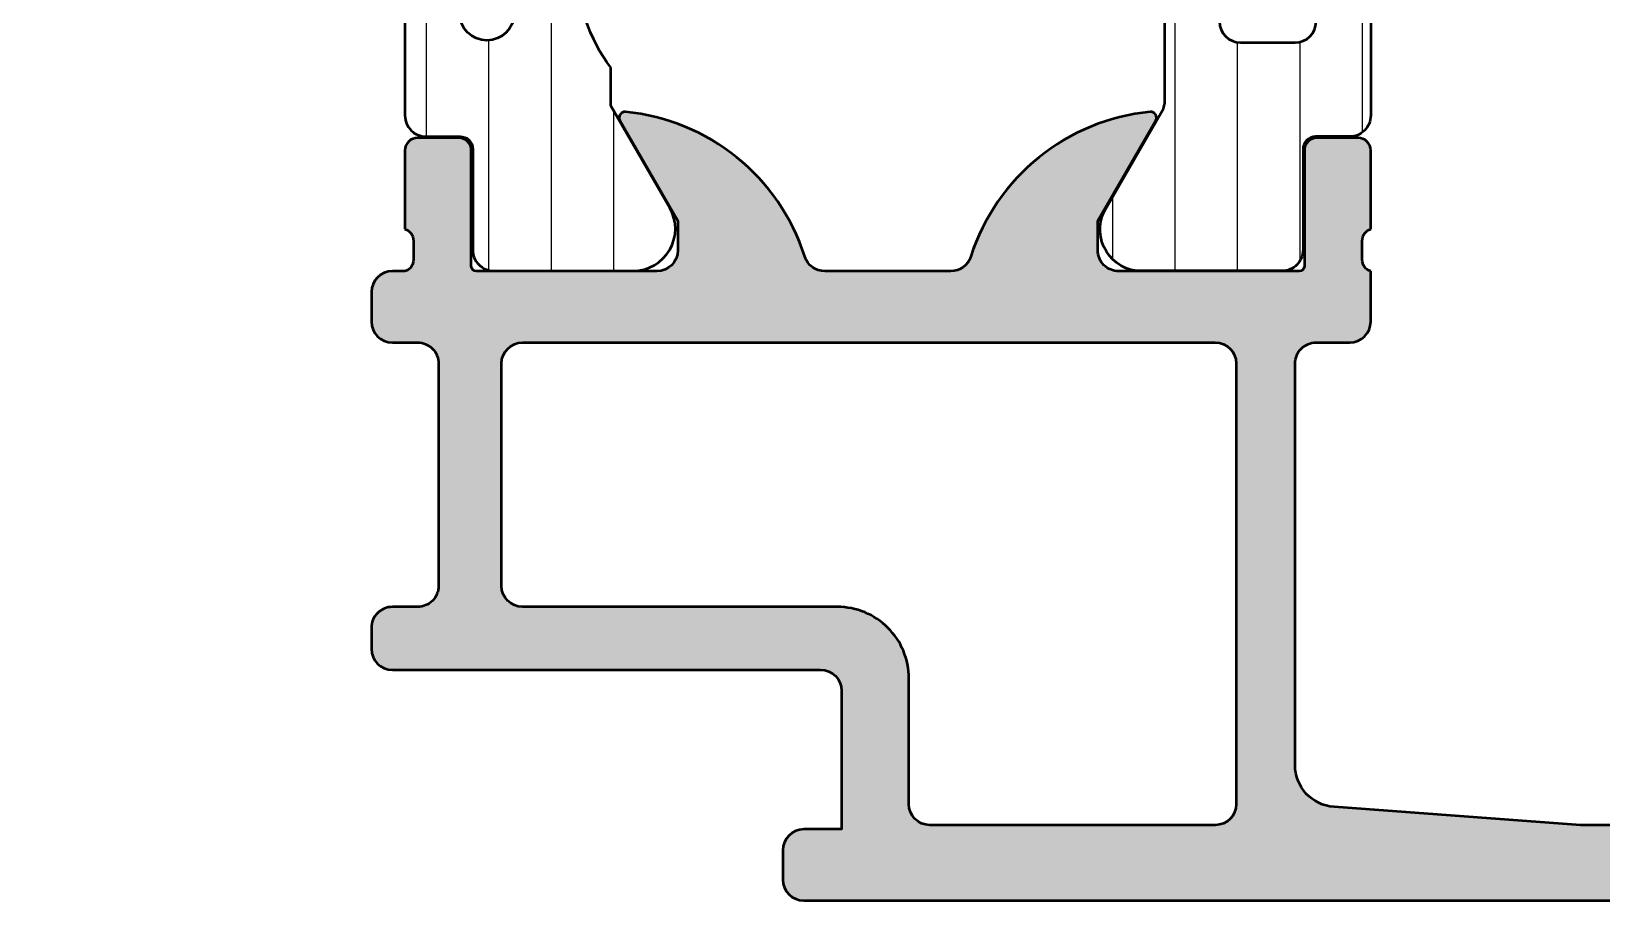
# Model space of a CAD drawing. Extents: x -15 to 48, y 0 to 85.
# Drawn here: x -10.9 to 26.5, y 0 to 20.72 of the extents above; entities that cross this region are included whole.
import ezdxf

# ---------------------------------------------------------------- set-up
doc = ezdxf.new("R2010")
doc.units = 0
for name, color, linetype, lineweight in [('0S-Alu contour', 7, 'Continuous', 50), ('0S-Alu hatch', 252, 'Continuous', 25), ('0S-Plastic contour', 254, 'Continuous', 50), ('0S-Plastic hatch', 253, 'Continuous', 25)]:
    doc.layers.add(name, color=color, linetype=linetype, lineweight=lineweight)
pattern_1 = [(90, (0, 0), (-1.4859, 0), [])]

# ---------------------------------------------------------------- blocks, each defined once
blk = doc.blocks.new('345330__E24FD26E_8990_42D9_B0B6_DCE281E644BD_')
at = {"layer": '0S-Alu hatch'}
h = blk.add_hatch(color=256, dxfattribs=at)
edge = h.paths.add_edge_path()
edge.add_arc((-2.299999997731227, 13.79995432462669), 0.4999999999999787, 180, 269.9999999999992)
edge.add_line((-2.299999997731234, 13.29995432462671), (-1.699999997731225, 13.29995432462671))
edge.add_ellipse((-1.699999997731224, 12.79995432462672), major_axis=(-0.4999999999999841, 0), ratio=1, start_angle=180, end_angle=270.0000000000001, ccw=False)
edge.add_line((-1.199999997731239, 12.79995432462672), (-1.199999997731211, 7.499954324626713))
edge.add_ellipse((-1.69999999773124, 7.499954324626727), major_axis=(-0.5000000000000289, 0), ratio=1, start_angle=89.99999999999687, end_angle=180, ccw=False)
edge.add_line((-1.699999997731268, 6.999954324626699), (-2.299999997731234, 6.999954324626699))
edge.add_arc((-2.299999997731248, 6.499954324626713), 0.4999999999999858, 89.99999999999837, 180)
edge.add_line((-2.799999997731234, 6.499954324626713), (-2.799999997731219, 5.999954324626699))
edge.add_arc((-2.299999997731219, 5.999954324626699), 0.5, 180, 270)
edge.add_line((-2.299999997731219, 5.499954324626699), (7.900000002268782, 5.499954324626699))
edge.add_ellipse((7.900000002268781, 4.999954324626698), major_axis=(-0.5000000000000009, 0), ratio=1, start_angle=180, end_angle=269.9999999999999, ccw=False)
edge.add_line((8.400000002268783, 4.999954324626699), (8.400000002268769, 1.699954324626716))
edge.add_line((8.400000002268769, 1.699954324626716), (7.500000002268762, 1.699954324626688))
edge.add_arc((7.500000002268762, 1.199954324626702), 0.4999999999999858, 90, 180)
edge.add_line((7.000000002268777, 1.199954324626702), (7.000000002268777, 0.4999543246266996))
edge.add_arc((7.500000002268784, 0.4999543246267067), 0.5000000000000071, 180, 269.9999999999992)
edge.add_line((7.500000002268777, -4.56753733005e-05), (47.50000000226878, -4.56753733005e-05))
edge.add_arc((47.50000000226878, 0.4999543246267013), 0.5000000000000018, 270, 360)
edge.add_line((48.00000000226877, 0.4999543246267013), (48.00000000226877, 4.499954324626699))
edge.add_arc((47.50000000226878, 4.499954324626701), 0.4999999999999983, 0, 90)
edge.add_line((47.50000000226878, 4.999954324626699), (46.20000000226877, 4.999954324626699))
edge.add_arc((46.20000000226878, 4.499954324626703), 0.4999999999999965, 90.00000000000081, 180)
edge.add_line((45.70000000226878, 4.499954324626703), (45.70000000226878, 3.999954324626699))
edge.add_line((45.70000000226878, 3.999954324626699), (46.70000000226878, 3.999954324626699))
edge.add_line((46.70000000226878, 3.999954324626699), (46.70000000226878, 2.599954324626708))
edge.add_ellipse((45.70000000226877, 2.599954324626715), major_axis=(-1.000000000000007, 0), ratio=1, start_angle=90.0000000000008, end_angle=180, ccw=False)
edge.add_line((45.70000000226879, 1.599954324626708), (41.70000000226878, 1.599954324626708))
edge.add_ellipse((41.70000000226877, 2.599954324626701), major_axis=(-0.9999999999999932, 0), ratio=1, start_angle=0, end_angle=90.0000000000004, ccw=False)
edge.add_line((40.70000000226878, 2.599954324626699), (40.70000000226878, 3.999954324626699))
edge.add_line((40.70000000226878, 3.999954324626699), (41.70000000226878, 3.999954324626699))
edge.add_line((41.70000000226878, 3.999954324626699), (41.70000000226878, 4.499954324626699))
edge.add_arc((41.20000000226879, 4.499954324626692), 0.4999999999999929, 0, 90.00000000000081)
edge.add_line((41.20000000226878, 4.999954324626685), (38.40000000226878, 4.999954324626713))
edge.add_arc((38.4000000022688, 4.499954324626699), 0.5000000000000142, 90.0000000000016, 180)
edge.add_line((37.90000000226878, 4.499954324626699), (37.90000000226878, 4.299954324626696))
edge.add_arc((38.40000000226878, 4.299954324626696), 0.5, 180, 270)
edge.add_line((38.40000000226878, 3.799954324626696), (38.90000000226878, 3.799954324626696))
edge.add_ellipse((38.90000000226879, 3.299954324626702), major_axis=(-0.4999999999999947, 0), ratio=1, start_angle=180, end_angle=270.0000000000008, ccw=False)
edge.add_line((39.40000000226878, 3.299954324626696), (39.40000000226878, 2.299954324626696))
edge.add_ellipse((38.90000000226878, 2.299954324626717), major_axis=(-0.5000000000000071, 0), ratio=1, start_angle=90, end_angle=180, ccw=False)
edge.add_line((38.90000000226878, 1.79995432462671), (26.00000000226871, 1.799954324626725))
edge.add_line((26.00000000226871, 1.799954324626725), (20.12666855923272, 2.231816930732279))
edge.add_ellipse((20.20000000226877, 3.229124556022594), major_axis=(-0.9999999999999788, 0), ratio=1, start_angle=0, end_angle=85.7946429982913, ccw=False)
edge.add_line((19.20000000226879, 3.229124556022593), (19.20000000226877, 12.79995432462669))
edge.add_ellipse((19.7000000022688, 12.79995432462668), major_axis=(-0.5000000000000285, 0), ratio=1, start_angle=269.9999999999984, end_angle=360, ccw=False)
edge.add_line((19.70000000226881, 13.29995432462671), (20.5000000022688, 13.29995432462671))
edge.add_arc((20.50000000226879, 13.79995432462671), 0.4999999999999965, 270.0000000000012, 360)
edge.add_line((21.00000000226879, 13.79995432462671), (21.00000000226879, 14.99999999690097))
edge.add_ellipse((21.07883644970614, 15.26752059192881), major_axis=(-0.2788950594911806, 0), ratio=1, start_angle=-1.164589374097602, end_angle=73.5801235805078, ccw=False)
edge.add_line((20.799999, 15.27318899999148), (20.799999, 15.72678299999149))
edge.add_ellipse((21.07886709564317, 15.73244365946855), major_axis=(-0.2789255417371436, 0), ratio=1, start_angle=-73.57540544464308, end_angle=1.1628700728883814, ccw=False)
edge.add_line((20.99999999999999, 15.99998699999149), (21, 17.87999799999999))
edge.add_arc((20.7, 17.879998), 0.3000000000000007, 0, 90)
edge.add_line((20.7, 18.179998), (19.72002568095722, 18.179998))
edge.add_arc((19.72002568095722, 17.87999799999999), 0.3000000000000114, 90.00000000000067, 180)
edge.add_line((19.42002568095721, 17.87999799999999), (19.42002568095722, 15.12))
edge.add_ellipse((19.30002568095722, 15.11999999999999), major_axis=(-0.120000000000001, 0), ratio=1, start_angle=90, end_angle=180, ccw=False)
edge.add_line((19.30002568095721, 14.99999999999999), (15.00000000000001, 15))
edge.add_ellipse((15, 15.5), major_axis=(-0.5, 0), ratio=1, start_angle=0, end_angle=90.00000000000102, ccw=False)
edge.add_line((14.5, 15.5), (14.49999999999999, 16.19999999999999))
edge.add_line((14.49999999999999, 16.19999999999999), (15.88149545762236, 18.59282032302756))
edge.add_arc((15.7618802153517, 18.66188021535171), 0.1381197846482991, 329.999999999999, 455.6225775507923)
edge.add_arc((16.23822324117372, 13.82339113815215), 5.000000000000035, 95.62257755079254, 162.2515836439289)
edge.add_ellipse((10.99999999999992, 15.49999999999997), major_axis=(-0.4999999999999644, 0), ratio=1, start_angle=90.00000000001017, end_angle=162.2515836439397, ccw=False)
edge.add_line((11, 15), (8.000000000000007, 14.99999999999999))
edge.add_ellipse((8.000000000000014, 15.50000000000005), major_axis=(-0.5000000000000587, 0), ratio=1, start_angle=17.748416356069185, end_angle=89.9999999999992, ccw=False)
edge.add_arc((2.761776758826194, 13.82339113815223), 4.99999999999996, 17.7484163560702, 84.37742244920626)
edge.add_arc((3.238119784648304, 18.6618802153517), 0.1381197846483025, 84.37742244920518, 209.9999999999951)
edge.add_line((3.118504542377633, 18.59282032302755), (4.499999999999992, 16.19999999999999))
edge.add_line((4.499999999999992, 16.19999999999999), (4.499999999999992, 15.50000000000002))
edge.add_ellipse((3.99999999999998, 15.50000000000001), major_axis=(-0.5000000000000129, 0), ratio=1, start_angle=90.00000000000148, end_angle=180, ccw=False)
edge.add_line((3.999999999999992, 15), (-0.3000103641063774, 15))
edge.add_ellipse((-0.3000103641063769, 15.12), major_axis=(-0.1200000000000045, 0), ratio=1, start_angle=0, end_angle=89.99999999999977, ccw=False)
edge.add_line((-0.420010364106382, 15.12), (-0.4200103641063464, 17.88003574261858))
edge.add_arc((-0.720010364106372, 17.88003574261856), 0.3000000000000256, 0, 90.00000000000406)
edge.add_line((-0.7200103641063933, 18.18003574261858), (-1.699984683149146, 18.18003574261859))
edge.add_arc((-1.699984683149125, 17.88003574261857), 0.3000000000000185, 90.00000000000406, 180)
edge.add_line((-1.999984683149143, 17.88003574261857), (-1.999984683149165, 16.00002474261007))
edge.add_ellipse((-2.078851778792333, 15.73248140208711), major_axis=(-0.2789255417371664, 0), ratio=1, start_angle=178.8371299271148, end_angle=253.5754054446461, ccw=False)
edge.add_line((-1.799983683149148, 15.72682074261006), (-1.79998368314915, 15.2732267426101))
edge.add_ellipse((-2.078883394668599, 15.26752665095756), major_axis=(-0.2789579540548705, 0), ratio=1, start_angle=106.4261227247843, end_angle=181.1708356793903, ccw=False)
edge.add_line((-1.999999997731236, 14.99995432462671), (-2.299999997731219, 14.99995432462671))
edge.add_arc((-2.299999997731212, 14.4999543246267), 0.5000000000000071, 90.00000000000081, 180)
edge.add_line((-2.799999997731219, 14.4999543246267), (-2.799999997731205, 13.79995432462669))
edge = h.paths.add_edge_path()
edge.add_line((0.3000000022687743, 7.499954324626713), (0.3000000022687601, 12.79995432462669))
edge.add_ellipse((0.8000000022687672, 12.7999543246267), major_axis=(-0.5000000000000071, 0), ratio=1, start_angle=270.0000000000008, end_angle=360, ccw=False)
edge.add_line((0.8000000022687601, 13.29995432462671), (17.30000000226878, 13.29995432462669))
edge.add_ellipse((17.30000000226878, 12.79995432462669), major_axis=(-0.5, 0), ratio=1, start_angle=180, end_angle=270, ccw=False)
edge.add_line((17.80000000226878, 12.79995432462669), (17.80000000226878, 2.299954324626696))
edge.add_ellipse((17.30000000226878, 2.299954324626696), major_axis=(-0.5, 0), ratio=1, start_angle=90, end_angle=180, ccw=False)
edge.add_line((17.30000000226878, 1.799954324626696), (10.50000000226879, 1.799954324626696))
edge.add_ellipse((10.50000000226879, 2.29995432462671), major_axis=(-0.5000000000000142, 0), ratio=1, start_angle=0, end_angle=90, ccw=False)
edge.add_line((10.00000000226878, 2.29995432462671), (10.00000000226879, 5.299954324626702))
edge.add_arc((8.300000002268796, 5.299954324626702), 1.699999999999997, 0, 90.00000000000024)
edge.add_line((8.300000002268789, 6.999954324626699), (0.8000000022687743, 6.999954324626713))
edge.add_ellipse((0.8000000022687743, 7.499954324626713), major_axis=(-0.5, 0), ratio=1, start_angle=0, end_angle=90, ccw=False)
at = {"layer": '0S-Alu contour', "color": 7}
for points in [[(3.118504542377633, 18.59282032302755), (4.499999999999992, 16.19999999999999), (4.499999999999992, 15.50000000000002)], [(14.5, 15.5), (14.49999999999999, 16.19999999999999), (15.88149545762236, 18.59282032302756)], [(-0.7200103641063933, 18.18003574261858), (-1.699984683149146, 18.18003574261859)], [(20.7, 18.179998), (19.72002568095722, 18.179998)], [(-1.999984683149143, 17.88003574261857), (-1.999984683149165, 16.00002474261007)], [(-0.420010364106382, 15.12), (-0.4200103641063464, 17.88003574261858)], [(19.42002568095721, 17.87999799999999), (19.42002568095722, 15.12)], [(20.99999999999999, 15.99998699999149), (21, 17.87999799999999)], [(-1.799983683149148, 15.72682074261006), (-1.79998368314915, 15.2732267426101)], [(20.799999, 15.27318899999148), (20.799999, 15.72678299999149)], [(-1.999999997731236, 14.99995432462671), (-2.299999997731219, 14.99995432462671)], [(3.999999999999992, 15), (-0.3000103641063774, 15)], [(11, 15), (8.000000000000007, 14.99999999999999)], [(19.30002568095721, 14.99999999999999), (15.00000000000001, 15)], [(21.00000000226879, 13.79995432462671), (21.00000000226879, 14.99999999690097)], [(-2.799999997731219, 14.4999543246267), (-2.799999997731205, 13.79995432462669)], [(-2.299999997731234, 13.29995432462671), (-1.699999997731225, 13.29995432462671)], [(0.8000000022687601, 13.29995432462671), (17.30000000226878, 13.29995432462669)], [(19.70000000226881, 13.29995432462671), (20.5000000022688, 13.29995432462671)], [(-1.199999997731239, 12.79995432462672), (-1.199999997731211, 7.499954324626713)], [(0.3000000022687743, 7.499954324626713), (0.3000000022687601, 12.79995432462669)], [(17.80000000226878, 12.79995432462669), (17.80000000226878, 2.299954324626696)], [(19.20000000226879, 3.229124556022593), (19.20000000226877, 12.79995432462669)], [(-1.699999997731268, 6.999954324626699), (-2.299999997731234, 6.999954324626699)], [(8.300000002268789, 6.999954324626699), (0.8000000022687743, 6.999954324626713)], [(-2.799999997731234, 6.499954324626713), (-2.799999997731219, 5.999954324626699)], [(-2.299999997731219, 5.499954324626699), (7.900000002268782, 5.499954324626699)], [(10.00000000226878, 2.29995432462671), (10.00000000226879, 5.299954324626702)], [(8.400000002268783, 4.999954324626699), (8.400000002268769, 1.699954324626716), (7.500000002268762, 1.699954324626688)], [(38.90000000226878, 1.79995432462671), (26.00000000226871, 1.799954324626725), (20.12666855923272, 2.231816930732279)], [(17.30000000226878, 1.799954324626696), (10.50000000226879, 1.799954324626696)], [(7.000000002268777, 1.199954324626702), (7.000000002268777, 0.4999543246266996)], [(7.500000002268777, -4.56753733005e-05), (47.50000000226878, -4.56753733005e-05)]]:
    blk.add_lwpolyline(points, dxfattribs=at)
for centre, radius, start, end in [((3.238119784648304, 18.6618802153517), 0.1381197846483025, 84.37742244920518, 209.9999999999951), ((2.761776758826194, 13.82339113815223), 4.99999999999996, 17.7484163560702, 84.37742244920626), ((16.23822324117372, 13.82339113815215), 5.000000000000035, 95.62257755079254, 162.2515836439289), ((15.7618802153517, 18.66188021535171), 0.1381197846482991, 329.999999999999, 95.62257755079234), ((-1.699984683149125, 17.88003574261857), 0.3000000000000185, 90.00000000000406, 180), ((-0.720010364106372, 17.88003574261856), 0.3000000000000256, 0, 90.00000000000406), ((19.72002568095722, 17.87999799999999), 0.3000000000000114, 90.00000000000067, 180), ((20.7, 17.879998), 0.3000000000000007, 0, 90), ((-2.299999997731212, 14.4999543246267), 0.5000000000000071, 90.00000000000081, 180), ((-2.299999997731227, 13.79995432462669), 0.4999999999999787, 180, 269.9999999999992), ((20.50000000226879, 13.79995432462671), 0.4999999999999965, 270.0000000000012, 0), ((-2.299999997731248, 6.499954324626713), 0.4999999999999858, 89.99999999999837, 180), ((8.300000002268796, 5.299954324626702), 1.699999999999997, 0, 90.00000000000024), ((-2.299999997731219, 5.999954324626699), 0.5, 180, 270), ((7.500000002268762, 1.199954324626702), 0.4999999999999858, 90, 180), ((7.500000002268784, 0.4999543246267067), 0.5000000000000071, 180, 269.9999999999992)]:
    blk.add_arc(centre, radius, start, end, dxfattribs=at)
at = {"layer": '0S-Alu contour', "color": 7, "extrusion": (0, 0, -1)}
for centre, radius, start, end in [((2.078851778792333, 15.73248140208711), 0.2789255417371664, 106.4245945553539, 181.1628700728853), ((-21.07886709564317, 15.73244365946855), 0.2789255417371436, 358.8371299271116, 73.57540544464322), ((-3.99999999999998, 15.50000000000001), 0.5000000000000129, 180, 269.9999999999985), ((-8.000000000000014, 15.50000000000005), 0.5000000000000587, 270.0000000000008, 342.2515836439308), ((-10.99999999999992, 15.49999999999997), 0.4999999999999644, 197.7484163560604, 269.9999999999898), ((-15, 15.5), 0.5, 269.999999999999, 0), ((2.078883394668599, 15.26752665095756), 0.2789579540548705, 178.8291643206097, 253.5738772752157), ((0.3000103641063769, 15.12), 0.1200000000000045, 270.0000000000002, 0), ((-19.30002568095722, 15.11999999999999), 0.120000000000001, 180, 270), ((-21.07883644970614, 15.26752059192881), 0.2788950594911806, 286.4198764194923, 1.16458937409755), ((1.699999997731224, 12.79995432462672), 0.4999999999999841, 89.99999999999991, 180), ((-0.8000000022687672, 12.7999543246267), 0.5000000000000071, 0, 89.9999999999992), ((-17.30000000226878, 12.79995432462669), 0.5, 90, 180), ((-19.7000000022688, 12.79995432462668), 0.5000000000000285, 0, 90.0000000000016), ((1.69999999773124, 7.499954324626727), 0.5000000000000289, 180, 270.0000000000032), ((-0.8000000022687743, 7.499954324626713), 0.5, 270, 0), ((-7.900000002268781, 4.999954324626698), 0.5000000000000009, 90.0000000000001, 180), ((-20.20000000226877, 3.229124556022594), 0.9999999999999788, 274.2053570017087, 0), ((-10.50000000226879, 2.29995432462671), 0.5000000000000142, 270, 0), ((-17.30000000226878, 2.299954324626696), 0.5, 180, 270)]:
    blk.add_arc(centre, radius, start, end, dxfattribs=at)
blk = doc.blocks.new('244381__7B6B26BC_BFB9_4F23_840B_4B19E5A4386F___46E7874B_9D1A_4E1A_9B31_DC83ACA8F3F4_')
at = {"layer": '0S-Plastic hatch'}
h = blk.add_hatch(dxfattribs=at)
h.set_pattern_fill('ANSI31', color=256, scale=0.4680000000000001, angle=45, style=0)
h.set_pattern_definition(pattern_1)
edge = h.paths.add_edge_path()
edge.add_line((21, 48.79000300000003), (21, 18.70752870143619))
edge.add_ellipse((20.5000026789092, 18.70752602252699), major_axis=(-0.4999973210979719, 0), ratio=1, start_angle=89.99969301797302, end_angle=180.000306982385, ccw=False)
edge.add_line((20.5, 18.20752870143619), (19.68966866666667, 18.20752870143619))
edge.add_arc((19.68966866666667, 17.90752870143619), 0.3000000000000043, 90, 180)
edge.add_line((19.38966866666666, 17.90752870143619), (19.39000061706369, 15.50753031849988))
edge.add_ellipse((18.89000463962508, 15.50752767887479), major_axis=(-0.4999959774455726, 0), ratio=1, start_angle=89.99969751881372, end_angle=180.0003024817733, ccw=False)
edge.add_line((18.890002, 15.00753170143619), (15.41346050190053, 15.0075317014362))
edge.add_ellipse((15.55577115089187, 15.99734977615904), major_axis=(-0.9999960709244653, 0), ratio=1, start_angle=-32.727016099840114, end_angle=81.8183919481009, ccw=False)
edge.add_line((14.71451850190053, 16.53798470143618), (16.03298821638713, 18.82164154818644))
edge.add_arc((15.59997549965673, 19.07164152248601), 0.5000000000000319, 330.0000034006555, 360.0000599103377)
edge.add_line((16.09997549965649, 19.07164204530234), (16.09997549965649, 48.42589070171888))
edge.add_arc((15.59997549965675, 48.4258901789502), 0.5000000000000085, 5.98981694121e-05, 29.99999659934507)
edge.add_line((16.03298821638713, 48.67589015324977), (14.71451850190053, 50.95954700000003))
edge.add_ellipse((15.55577115089186, 51.50018192527718), major_axis=(-0.9999960709244679, 0), ratio=1, start_angle=-81.81839194810078, end_angle=32.72701609984108, ccw=False)
edge.add_line((15.41346050190052, 52.49000000000002), (18.890002, 52.49000000000003))
edge.add_ellipse((18.89000463962507, 51.99000402256142), major_axis=(-0.4999959774455833, 0), ratio=1, start_angle=179.9996975182268, end_angle=270.0003024811858, ccw=False)
edge.add_line((19.39000061706369, 51.99000138293122), (19.38966866666666, 49.59000300000003))
edge.add_arc((19.68966866666666, 49.59000300000003), 0.3000000000000014, 180, 270)
edge.add_line((19.68966866666666, 49.29000300000002), (20.5, 49.29000300000002))
edge.add_ellipse((20.5000026789092, 48.79000567890923), major_axis=(-0.499997321097979, 0), ratio=1, start_angle=179.9996930176151, end_angle=270.0003069820262, ccw=False)
edge = h.paths.add_edge_path()
edge.add_arc((17.90002982652115, 46.44912893736438), 0.5000435613285616, 90.00499110831119, 179.9950088916195)
edge.add_line((17.39998626708985, 46.44917249679628), (17.39998626708984, 39.29914665222171))
edge.add_arc((17.90002982652115, 39.29919021165301), 0.5000435613285635, 180.0049911083805, 269.9950088916888)
edge.add_line((17.89998626708984, 38.79914665222171), (19.19999504089355, 38.79914665222171))
edge.add_arc((19.19995148146225, 39.29919021165301), 0.5000435613285635, 270.0049911083112, 359.9950088916195)
edge.add_line((19.69999504089355, 39.2991466522211), (19.69999504089355, 46.44917249679568))
edge.add_arc((19.19995148146225, 46.44912893736438), 0.5000435613285628, 0.0049911083804904, 89.99500889168881)
edge.add_line((19.19999504089355, 46.94917249679568), (17.89998626708984, 46.94917249679568))
edge = h.paths.add_edge_path()
edge.add_line((17.39998626708984, 37.29914665222171), (17.39998626708984, 30.09917297363284))
edge.add_arc((17.89993549315565, 30.09912219969865), 0.4999492286440643, 179.9941811448113, 270.0058188551492)
edge.add_line((17.89998626708984, 29.59917297363284), (19.19999504089355, 29.59917297363284))
edge.add_arc((19.20004581482774, 30.09912219969866), 0.4999492286440736, 269.9941811448516, 360.0058188552513)
edge.add_line((19.69999504089356, 30.09917297363319), (19.69999504089355, 37.29914665222171))
edge.add_arc((19.20004581482774, 37.2991974261559), 0.4999492286440654, 359.9941811448113, 450.0058188551488)
edge.add_line((19.19999504089355, 37.79914665222171), (17.89998626708984, 37.79914665222171))
edge.add_arc((17.89993549315565, 37.2991974261559), 0.4999492286440648, 89.99418114485078, 180.0058188551886)
edge = h.paths.add_edge_path()
edge.add_line((17.39998626708984, 28.09917297363284), (17.4000015258789, 20.94914855957034))
edge.add_arc((17.90004508531021, 20.94919211900164), 0.5000435613285635, 180.0049911083805, 269.9950088916888)
edge.add_line((17.9000015258789, 20.44914855957033), (19.20001029968261, 20.44914855957033))
edge.add_arc((19.19998271614516, 20.94916088370977), 0.5000123249002697, 270.0031607626499, 359.9985877925767)
edge.add_line((19.69999504089355, 20.94914855957136), (19.69999504089355, 28.09917297363284))
edge.add_arc((19.19995148146225, 28.09912941420153), 0.5000435613285641, 0.0049911083804904, 89.99500889168881)
edge.add_line((19.19999504089355, 28.59917297363283), (17.89998626708984, 28.59917297363283))
edge.add_arc((17.90002982652114, 28.09912941420154), 0.5000435613285599, 90.00499110831078, 179.9950088916195)
at = {"layer": '0S-Alu contour', "color": 7}
for points in [[(19.19999504089355, 46.94917249679568), (17.89998626708984, 46.94917249679568)], [(17.39998626708985, 46.44917249679628), (17.39998626708984, 39.29914665222171)], [(19.69999504089355, 39.2991466522211), (19.69999504089355, 46.44917249679568)], [(17.89998626708984, 38.79914665222171), (19.19999504089355, 38.79914665222171)], [(19.19999504089355, 37.79914665222171), (17.89998626708984, 37.79914665222171)], [(17.39998626708984, 37.29914665222171), (17.39998626708984, 30.09917297363284)], [(19.69999504089356, 30.09917297363319), (19.69999504089355, 37.29914665222171)], [(17.89998626708984, 29.59917297363284), (19.19999504089355, 29.59917297363284)], [(19.19999504089355, 28.59917297363283), (17.89998626708984, 28.59917297363283)], [(17.39998626708984, 28.09917297363284), (17.4000015258789, 20.94914855957034)], [(19.69999504089355, 20.94914855957136), (19.69999504089355, 28.09917297363284)], [(17.9000015258789, 20.44914855957033), (19.20001029968261, 20.44914855957033)]]:
    blk.add_lwpolyline(points, dxfattribs=at)
for centre, radius, start, end in [((17.90002982652115, 46.44912893736438), 0.5000435613285616, 90.00499110831119, 179.9950088916195), ((19.19995148146225, 46.44912893736438), 0.5000435613285628, 0.0049911083804904, 89.99500889168881), ((17.90002982652115, 39.29919021165301), 0.5000435613285635, 180.0049911083805, 269.9950088916888), ((19.19995148146225, 39.29919021165301), 0.5000435613285635, 270.0049911083112, 359.9950088916195), ((17.89993549315565, 37.2991974261559), 0.4999492286440648, 89.99418114485078, 180.0058188551886), ((19.20004581482774, 37.2991974261559), 0.4999492286440654, 359.9941811448113, 90.0058188551488), ((17.89993549315565, 30.09912219969865), 0.4999492286440643, 179.9941811448113, 270.0058188551492), ((19.20004581482774, 30.09912219969866), 0.4999492286440736, 269.9941811448516, 0.0058188552513184), ((17.90002982652114, 28.09912941420154), 0.5000435613285599, 90.00499110831078, 179.9950088916195), ((19.19995148146225, 28.09912941420153), 0.5000435613285641, 0.0049911083804904, 89.99500889168881), ((17.90004508531021, 20.94919211900164), 0.5000435613285635, 180.0049911083805, 269.9950088916888), ((19.19998271614516, 20.94916088370977), 0.5000123249002697, 270.0031607626499, 359.9985877925767)]:
    blk.add_arc(centre, radius, start, end, dxfattribs=at)
at = {"layer": '0S-Plastic contour', "color": 7}
for points in [[(15.41346050190052, 52.49000000000002), (18.890002, 52.49000000000003)], [(19.39000061706369, 51.99000138293122), (19.38966866666666, 49.59000300000003)], [(16.03298821638713, 48.67589015324977), (14.71451850190053, 50.95954700000003)], [(19.68966866666666, 49.29000300000002), (20.5, 49.29000300000002)], [(21, 48.79000300000003), (21, 18.70752870143619)], [(16.09997549965649, 19.07164204530234), (16.09997549965649, 48.42589070171888)], [(14.71451850190053, 16.53798470143618), (16.03298821638713, 18.82164154818644)], [(20.5, 18.20752870143619), (19.68966866666667, 18.20752870143619)], [(19.38966866666666, 17.90752870143619), (19.39000061706369, 15.50753031849988)], [(18.890002, 15.00753170143619), (15.41346050190053, 15.0075317014362)]]:
    blk.add_lwpolyline(points, dxfattribs=at)
at = {"layer": '0S-Plastic contour', "color": 7, "extrusion": (0, 0, -1)}
for centre, radius, start, end in [((-15.55577115089186, 51.50018192527718), 0.9999960709244679, 327.272983900159, 81.81839194810085), ((-18.89000463962507, 51.99000402256142), 0.4999959774455833, 89.99969751881414, 180.0003024817733), ((-20.5000026789092, 48.79000567890923), 0.499997321097979, 89.99969301797381, 180.0003069823849), ((-20.5000026789092, 18.70752602252699), 0.4999973210979719, 179.999693017615, 270.000306982027), ((-15.55577115089187, 15.99734977615904), 0.9999960709244653, 278.1816080518991, 32.72701609984011), ((-18.89000463962508, 15.50752767887479), 0.4999959774455726, 179.9996975182267, 270.0003024811863)]:
    blk.add_arc(centre, radius, start, end, dxfattribs=at)
at = {"layer": '0S-Plastic contour', "color": 7}
for centre, radius, start, end in [((19.68966866666666, 49.59000300000003), 0.3000000000000014, 180, 270), ((15.59997549965675, 48.4258901789502), 0.5000000000000085, 5.98981694121e-05, 29.99999659934507), ((15.59997549965673, 19.07164152248601), 0.5000000000000319, 330.0000034006555, 5.99103376539e-05), ((19.68966866666667, 17.90752870143619), 0.3000000000000043, 90, 180)]:
    blk.add_arc(centre, radius, start, end, dxfattribs=at)
blk = doc.blocks.new('244381__ED2F94D1_39F5_4B92_9C8B_B03B4E3F4831___7D7D68F4_5878_469E_8B40_FDEA2C08D564_')
at = {"layer": '0S-Plastic hatch'}
h = blk.add_hatch(dxfattribs=at)
h.set_pattern_fill('ANSI31', color=256, scale=0.4680000000000001, angle=45, style=0)
h.set_pattern_definition(pattern_1)
edge = h.paths.add_edge_path()
edge.add_line((-10.89758200035435, 44.50316090240487), (-10.89758200035435, 35.3627818574877))
edge.add_arc((-10.3975820003602, 35.3627818574877), 0.4999999999941452, 180, 182.4989441425423)
edge.add_line((-10.89710651297362, 35.34098136913375), (-10.38942638191638, 23.70827544473198))
edge.add_arc((-9.390377356677888, 23.75187642144039), 0.9999999999999598, 182.4989441425417, 269.9999982466169)
edge.add_line((-9.390377387280196, 22.75187642144043), (-3.499840546476605, 22.75187624117596))
edge.add_ellipse((-3.49984059238018, 21.25187624117596), major_axis=(-1.500000000000003, 0), ratio=1, start_angle=179.9951434523418, end_angle=269.99999824661256, ccw=False)
edge.add_line((-1.999840597768722, 21.25174909705574), (-2.000056037515534, 18.71006949459774))
edge.add_arc((-1.500056039311715, 18.71002711322405), 0.4999999999999992, 179.9951434523416, 269.9999999999984)
edge.add_line((-1.500056039311729, 18.21002711322405), (-0.6871870310542079, 18.21002711322404))
edge.add_ellipse((-0.6871870310542298, 17.91002711322407), major_axis=(-0.2999999999999652, 0), ratio=1, start_angle=179.9920752627074, end_angle=269.9999999999958, ccw=False)
edge.add_line((-0.3871870339238282, 17.90998561939677), (-0.3875189688251908, 15.51009926960267))
edge.add_arc((0.11248102639221, 15.51003011322402), 0.500000000000007, 179.9920752627072, 269.9999999999992)
edge.add_line((0.1124810263922028, 15.01003011322401), (3.439519778134666, 15.01003011322404))
edge.add_arc((3.439519778134652, 16.01003011322405), 1.000000000000011, 270.0000000000008, 389.9999965993452)
edge.add_line((4.305545211595411, 16.51003006182318), (2.902417999645649, 18.94031801551978))
edge.add_line((2.902417999645649, 18.94031801551978), (2.902417999645649, 19.85187924730819))
edge.add_ellipse((6.102438637220951, 22.2518517302947), major_axis=(-4.000000000000031, 0), ratio=1, start_angle=0, end_angle=36.86940495720182, ccw=False)
edge.add_line((2.102438637220919, 22.25185173029469), (2.10243863722092, 45.24817147112737))
edge.add_ellipse((6.102438637220923, 45.24817147112736), major_axis=(-4.000000000000002, 0), ratio=1, start_angle=323.13059504279795, end_angle=360, ccw=False)
edge.add_line((2.902417999645657, 47.64814395411386), (2.902417999645649, 48.55974221092827))
edge.add_line((2.902417999645649, 48.55974221092827), (4.305545211595429, 50.99003016462487))
edge.add_arc((3.43951977813468, 51.49003011322401), 1.00000000000001, 330.0000034006542, 449.9999999999996)
edge.add_line((3.439519778134688, 52.49003011322402), (0.1124810263921461, 52.49003011322403))
edge.add_arc((0.1124810263921674, 51.99003011322403), 0.5, 90.00000000000244, 180.0079247372927)
edge.add_line((-0.3875189688252278, 51.9899609568452), (-0.3871870339238654, 49.59007460705116))
edge.add_ellipse((-0.687187031054255, 49.59003311322398), major_axis=(-0.2999999999999523, 0), ratio=1, start_angle=89.9999999999967, end_angle=180.0079247372928, ccw=False)
edge.add_line((-0.6871870310542719, 49.29003311322403), (-1.497749199025413, 49.29003311322403))
edge.add_arc((-1.497749199025413, 48.79003311322403), 0.5, 90, 180.0085823333159)
edge.add_line((-1.997749193416154, 48.78995821823737), (-1.997623108839896, 47.94821579699346))
edge.add_ellipse((-2.497623103230629, 47.94814090200678), major_axis=(-0.4999999999999928, 0), ratio=1, start_angle=89.9999999999983, end_angle=180.0085823333159, ccw=False)
edge.add_line((-2.497623103230644, 47.44814090200679), (-6.16310321290755, 47.44814090200685))
edge.add_arc((-6.163103212907564, 46.94814090200686), 0.4999999999999965, 89.99999999999837, 119.9999999999996)
edge.add_line((-6.413103212907559, 47.38115360389907), (-10.64761677427756, 44.93615352570119))
edge.add_arc((-10.39758200035445, 44.50316090240477), 0.4999999999999007, 120.0046013551548, 180)
edge = h.paths.add_edge_path()
edge.add_line((-9.597748248351209, 38.60002400900993), (-9.597748248351259, 43.70147544256865))
edge.add_ellipse((-9.097748248351152, 43.70147544256858), major_axis=(-0.5000000000001062, 0), ratio=1, start_angle=300.00182506558605, end_angle=360, ccw=False)
edge.add_line((-9.347762041152704, 44.13448018089034), (-6.065221167175224, 46.02979545413712))
edge.add_ellipse((-5.815207374373528, 45.59679071581559), major_axis=(-0.4999999999999858, 0), ratio=1, start_angle=270.00000000001955, end_angle=300.001825065613, ccw=False)
edge.add_line((-5.815207374373699, 46.09679071581558), (-1.856030704359511, 46.09679071581553))
edge.add_arc((-1.856030704359532, 46.59679071581574), 0.5000000000001991, 270.0000000000025, 293.5000141198519)
edge.add_line((-1.656656056897653, 46.13826072775644), (-0.0974197318214456, 46.81623643429098))
edge.add_ellipse((0.1019549156402917, 46.3577064462319), major_axis=(-0.4999999999999539, 0), ratio=1, start_angle=180, end_angle=293.5000141198464, ccw=False)
edge.add_line((0.6019549156402455, 46.3577064462319), (0.601954915640242, 38.60002400900988))
edge.add_ellipse((0.1019549156402419, 38.60002400900988), major_axis=(-0.5, 0), ratio=1, start_angle=89.9999999999992, end_angle=180, ccw=False)
edge.add_line((0.1019549156402349, 38.10002400900989), (-9.097748248351264, 38.1000240090099))
edge.add_ellipse((-9.097748248351223, 38.60002400900988), major_axis=(-0.4999999999999867, 0), ratio=1, start_angle=0, end_angle=89.99999999999511, ccw=False)
edge = h.paths.add_edge_path()
edge.add_line((-9.396195768075742, 30.57821432598436), (-9.597748248351209, 35.19452733994216))
edge.add_line((-9.597748248351209, 35.19452733994216), (-9.5977482483512, 36.6001576448283))
edge.add_ellipse((-9.097748248351174, 36.6001576448283), major_axis=(-0.5000000000000285, 0), ratio=1, start_angle=270.0000000000041, end_angle=360, ccw=False)
edge.add_line((-9.097748248351209, 37.10015764482833), (0.1019606981155761, 37.10015764482829))
edge.add_ellipse((0.1019606981155832, 36.60015764482822), major_axis=(-0.5000000000000645, 0), ratio=1, start_angle=180.0006626262622, end_angle=270.0000000000008, ccw=False)
edge.add_line((0.6019606980822103, 36.60016342733321), (0.6020376394459248, 30.60002983778345))
edge.add_ellipse((0.1020376394798887, 30.60002400900991), major_axis=(-0.5000000000000107, 0), ratio=1, start_angle=90.0000000000008, end_angle=180.0006679282465, ccw=False)
edge.add_line((0.1020376394798959, 30.1000240090099), (-8.896671656819514, 30.1000240090099))
edge.add_ellipse((-8.89667165681952, 30.6000240090099), major_axis=(-0.4999999999999984, 0), ratio=1, start_angle=2.4999987776196804, end_angle=90.0000000000008, ccw=False)
edge = h.paths.add_edge_path()
edge.add_ellipse((-8.809349813752938, 28.60002400900994), major_axis=(-0.5000000000000013, 0), ratio=1, start_angle=-90, end_angle=2.4999987776200783, ccw=False)
edge.add_line((-8.809349813752938, 29.10002400900994), (0.1020417859319593, 29.1000240090099))
edge.add_ellipse((0.1020417859319593, 28.6000240090099), major_axis=(-0.4999999999999983, 0), ratio=1, start_angle=179.9988937056871, end_angle=270, ccw=False)
edge.add_line((0.6020417858387532, 28.60001435477077), (0.6018979378449953, 21.15002400900988))
edge.add_ellipse((-0.0481020622761719, 21.15002400900988), major_axis=(-0.6500000001211673, 0), ratio=1, start_angle=0, end_angle=180, ccw=False)
edge.add_line((-0.6981020623973392, 21.15002400900988), (-0.6976060843598, 21.799704009125))
edge.add_arc((-3.197606084359804, 21.799704009125), 2.500000000000004, 0, 90.000536575947)
edge.add_line((-3.197629496902209, 24.29970400901537), (-8.643417431219888, 24.29965300911898))
edge.add_ellipse((-8.64342211372832, 24.79965300909711), major_axis=(-0.500000000000059, 0), ratio=1, start_angle=2.4999987776167245, end_angle=90.0005365759414, ccw=False)
edge.add_line((-9.142946224984607, 24.7778433260716), (-9.308873925009168, 28.57821432598439))
at = {"layer": '0S-Alu contour', "color": 7}
for points in [[(-1.656656056897653, 46.13826072775644), (-0.0974197318214456, 46.81623643429098)], [(-9.347762041152704, 44.13448018089034), (-6.065221167175224, 46.02979545413712)], [(-5.815207374373699, 46.09679071581558), (-1.856030704359511, 46.09679071581553)], [(0.6019549156402455, 46.3577064462319), (0.601954915640242, 38.60002400900988)], [(-9.597748248351209, 38.60002400900993), (-9.597748248351259, 43.70147544256865)], [(0.1019549156402349, 38.10002400900989), (-9.097748248351264, 38.1000240090099)], [(-9.097748248351209, 37.10015764482833), (0.1019606981155761, 37.10015764482829)], [(-9.396195768075742, 30.57821432598436), (-9.597748248351209, 35.19452733994216), (-9.5977482483512, 36.6001576448283)], [(0.6019606980822103, 36.60016342733321), (0.6020376394459248, 30.60002983778345)], [(0.1020376394798959, 30.1000240090099), (-8.896671656819514, 30.1000240090099)], [(-8.809349813752938, 29.10002400900994), (0.1020417859319593, 29.1000240090099)], [(-9.142946224984607, 24.7778433260716), (-9.308873925009168, 28.57821432598439)], [(0.6020417858387532, 28.60001435477077), (0.6018979378449953, 21.15002400900988)], [(-3.197629496902209, 24.29970400901537), (-8.643417431219888, 24.29965300911898)], [(-0.6981020623973392, 21.15002400900988), (-0.6976060843598, 21.799704009125)]]:
    blk.add_lwpolyline(points, dxfattribs=at)
at = {"layer": '0S-Alu contour', "color": 7, "extrusion": (0, 0, -1)}
for centre, radius, start, end in [((-0.1019549156402917, 46.3577064462319), 0.4999999999999539, 66.4999858801536, 180), ((5.815207374373528, 45.59679071581559), 0.4999999999999858, 59.99817493438703, 89.99999999998046), ((9.097748248351152, 43.70147544256858), 0.5000000000001062, 0, 59.99817493441394), ((9.097748248351223, 38.60002400900988), 0.4999999999999867, 270.0000000000049, 0), ((-0.1019549156402419, 38.60002400900988), 0.5, 180, 270.0000000000008), ((9.097748248351174, 36.6001576448283), 0.5000000000000285, 0, 89.99999999999594), ((-0.1019606981155832, 36.60015764482822), 0.5000000000000645, 89.9999999999992, 179.9993373737378), ((8.89667165681952, 30.6000240090099), 0.4999999999999984, 269.9999999999992, 357.5000012223803), ((-0.1020376394798887, 30.60002400900991), 0.5000000000000107, 179.9993320717535, 269.9999999999992), ((8.809349813752938, 28.60002400900994), 0.5000000000000013, 357.5000012223799, 90), ((-0.1020417859319593, 28.6000240090099), 0.4999999999999983, 90, 180.0011062943129), ((8.64342211372832, 24.79965300909711), 0.500000000000059, 269.9994634240586, 357.5000012223833), ((0.0481020622761719, 21.15002400900988), 0.6500000001211673, 180, 0)]:
    blk.add_arc(centre, radius, start, end, dxfattribs=at)
at = {"layer": '0S-Alu contour', "color": 7}
for centre, radius, start, end in [((-1.856030704359532, 46.59679071581574), 0.5000000000001991, 270.0000000000025, 293.5000141198519), ((-3.197606084359804, 21.799704009125), 2.500000000000004, 0, 90.000536575947)]:
    blk.add_arc(centre, radius, start, end, dxfattribs=at)
at = {"layer": '0S-Plastic contour', "color": 7}
for points in [[(3.439519778134688, 52.49003011322402), (0.1124810263921461, 52.49003011322403)], [(-0.3875189688252278, 51.9899609568452), (-0.3871870339238654, 49.59007460705116)], [(2.902417999645657, 47.64814395411386), (2.902417999645649, 48.55974221092827), (4.305545211595429, 50.99003016462487)], [(-0.6871870310542719, 49.29003311322403), (-1.497749199025413, 49.29003311322403)], [(-1.997749193416154, 48.78995821823737), (-1.997623108839896, 47.94821579699346)], [(-6.413103212907559, 47.38115360389907), (-10.64761677427756, 44.93615352570119)], [(-2.497623103230644, 47.44814090200679), (-6.16310321290755, 47.44814090200685)], [(2.102438637220919, 22.25185173029469), (2.10243863722092, 45.24817147112737)], [(-10.89758200035435, 44.50316090240487), (-10.89758200035435, 35.3627818574877)], [(-10.89710651297362, 35.34098136913375), (-10.38942638191638, 23.70827544473198)], [(-9.390377387280196, 22.75187642144043), (-3.499840546476605, 22.75187624117596)], [(-1.999840597768722, 21.25174909705574), (-2.000056037515534, 18.71006949459774)], [(4.305545211595411, 16.51003006182318), (2.902417999645649, 18.94031801551978), (2.902417999645649, 19.85187924730819)], [(-1.500056039311729, 18.21002711322405), (-0.6871870310542079, 18.21002711322404)], [(-0.3871870339238282, 17.90998561939677), (-0.3875189688251908, 15.51009926960267)], [(0.1124810263922028, 15.01003011322401), (3.439519778134666, 15.01003011322404)]]:
    blk.add_lwpolyline(points, dxfattribs=at)
for centre, radius, start, end in [((0.1124810263921674, 51.99003011322403), 0.5, 90.00000000000244, 180.0079247372927), ((3.43951977813468, 51.49003011322401), 1.00000000000001, 330.0000034006542, 89.99999999999959), ((-1.497749199025413, 48.79003311322403), 0.5, 90, 180.0085823333159), ((-6.163103212907564, 46.94814090200686), 0.4999999999999965, 89.99999999999837, 119.9999999999996), ((-10.39758200035445, 44.50316090240477), 0.4999999999999007, 120.0046013551548, 180), ((-10.3975820003602, 35.3627818574877), 0.4999999999941452, 180, 182.4989441425423), ((-9.390377356677888, 23.75187642144039), 0.9999999999999598, 182.4989441425417, 269.9999982466169), ((-1.500056039311715, 18.71002711322405), 0.4999999999999992, 179.9951434523416, 269.9999999999984), ((3.439519778134652, 16.01003011322405), 1.000000000000011, 270.0000000000008, 29.99999659934517), ((0.11248102639221, 15.51003011322402), 0.500000000000007, 179.9920752627072, 269.9999999999992)]:
    blk.add_arc(centre, radius, start, end, dxfattribs=at)
at = {"layer": '0S-Plastic contour', "color": 7, "extrusion": (0, 0, -1)}
for centre, radius, start, end in [((0.687187031054255, 49.59003311322398), 0.2999999999999523, 179.9920752627072, 270.0000000000033), ((2.497623103230629, 47.94814090200678), 0.4999999999999928, 179.9914176666841, 270.0000000000017), ((-6.102438637220923, 45.24817147112736), 4.000000000000002, 0, 36.86940495720206), ((3.49984059238018, 21.25187624117596), 1.500000000000004, 90.00000175338742, 180.0048565476583), ((-6.102438637220951, 22.2518517302947), 4.000000000000031, 323.1305950427982, 0), ((0.6871870310542298, 17.91002711322407), 0.2999999999999652, 90.00000000000419, 180.0079247372927)]:
    blk.add_arc(centre, radius, start, end, dxfattribs=at)
blk = doc.blocks.new('374900__5BE10D4E_DB96_40EA_8132_0CA89267DED1_')
at = {"layer": '0S-Alu contour', "color": 7}
blk.add_blockref('345330__E24FD26E_8990_42D9_B0B6_DCE281E644BD_', (0, 0), dxfattribs=at)
at = {"layer": '0S-Plastic contour', "color": 7}
for name in ['244381__ED2F94D1_39F5_4B92_9C8B_B03B4E3F4831___7D7D68F4_5878_469E_8B40_FDEA2C08D564_', '244381__7B6B26BC_BFB9_4F23_840B_4B19E5A4386F___46E7874B_9D1A_4E1A_9B31_DC83ACA8F3F4_']:
    blk.add_blockref(name, (0, 0), dxfattribs=at)

msp = doc.modelspace()

# ---------------------------------------------------------------- block references
at = {"layer": '0S-Alu contour', "color": 7}
msp.add_blockref('374900__5BE10D4E_DB96_40EA_8132_0CA89267DED1_', (0, 0), dxfattribs=at)

doc.saveas('drawing.dxf')
